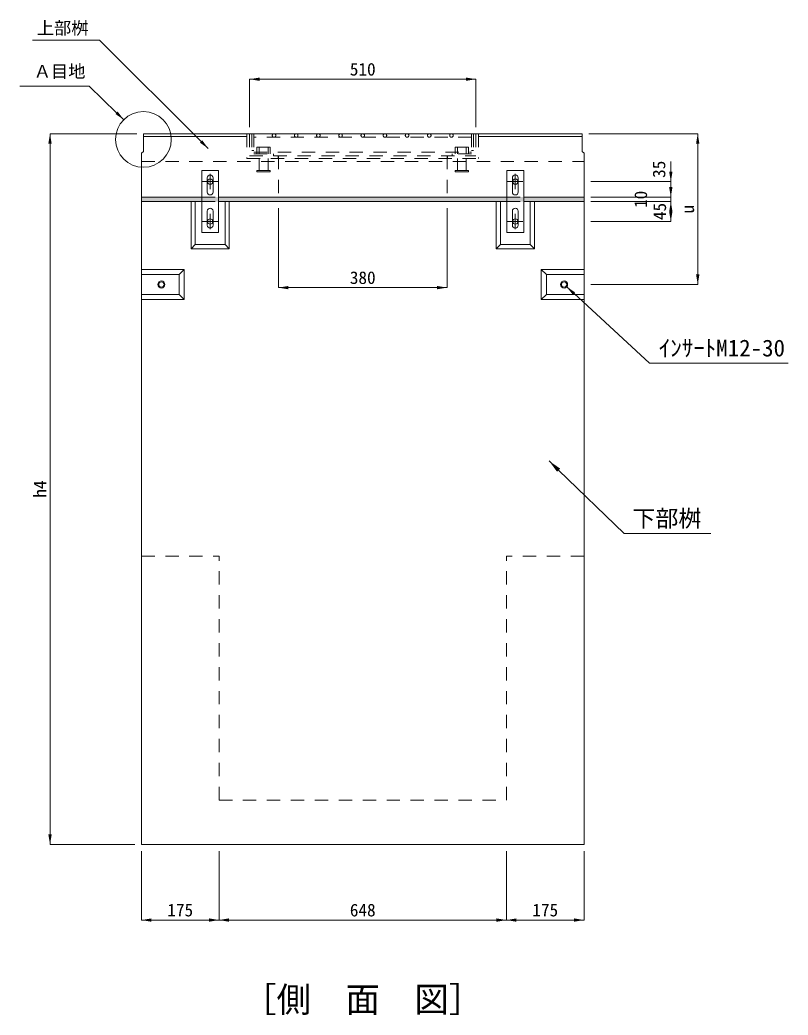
# Model space of a CAD drawing. Units: millimetres, scale not verified. Extents: x 289 to 42849, y -1182 to 27464.
# Drawn here: x 29596 to 31328, y 3240 to 5484 of the extents above; entities that cross this region are included whole.
import ezdxf
from ezdxf.enums import TextEntityAlignment as Align

# ---------------------------------------------------------------- set-up
doc = ezdxf.new("R2010")
doc.units = ezdxf.units.MM
doc.header["$LTSCALE"] = 40
doc.linetypes.add('USER2', pattern=[1.35, 0.75, -0.6])
doc.linetypes.add('USER3', pattern=[28.575, 19.05, -3.175, 3.175, -3.175])
for name, color, linetype, lineweight in [('0_2', 7, 'Continuous', 20), ('インサート', 3, 'USER2', 5), ('グレーチング', 7, 'Continuous', 9), ('寸法線', 7, 'Continuous', 9), ('本体', 2, 'Continuous', 9), ('ﾊｯﾁﾝｸﾞ', 7, 'Continuous', 5)]:
    doc.layers.add(name, color=color, linetype=linetype, lineweight=lineweight)
doc.styles.add('ＭＳ ゴシック', font='')
doc.styles.get('ＭＳ ゴシック').set_extended_font_data('MS Gothic')

# ---------------------------------------------------------------- blocks, each defined once
blk = doc.blocks.new('filled_arrow')
at = {"color": 0, "linetype": 'Continuous', "lineweight": -2}
blk.add_solid([(7.5, 1.25), (0, 0), (7.5, -1.25)], dxfattribs=at)

msp = doc.modelspace()

# ---------------------------------------------------------------- hatches: boundary and pattern name
at = {"layer": 'ﾊｯﾁﾝｸﾞ'}
msp.add_hatch(color=8, dxfattribs=at).paths.add_polyline_path([(29870.37, 5084.52), (29870.37, 5074.52), (30868.37, 5074.52), (30868.37, 5084.52)])

# ---------------------------------------------------------------- linework, layer by layer
at = {"layer": '0_2', "lineweight": 9}
for p, q in [((30018.87, 5128.02), (30018.87, 5096.02)), ((30031.86, 5128.02), (30031.86, 5096.02)), ((30706.87, 5128.02), (30706.87, 5096.02)), ((30719.87, 5128.02), (30719.87, 5096.02)), ((30018.87, 5053.02), (30018.87, 5021.02)), ((30031.86, 5053.02), (30031.86, 5021.02)), ((30706.87, 5053.02), (30706.87, 5021.02)), ((30719.87, 5053.02), (30719.87, 5021.02))]:
    msp.add_line(p, q, dxfattribs=at)
for points in [[(30044.37, 5004.52), (30044.37, 5144.52), (30006.37, 5144.52), (30006.37, 5004.52)], [(30732.37, 5004.52), (30732.37, 5144.52), (30694.37, 5144.52), (30694.37, 5004.52)]]:
    msp.add_lwpolyline(points, close=True, dxfattribs=at)
for centre, start, end in [((30025.37, 5128.02), 0, 180), ((30713.37, 5128.02), 0, 180), ((30025.37, 5096.02), 180, 0), ((30713.37, 5096.02), 180, 0), ((30025.37, 5053.02), 0, 180), ((30713.37, 5053.02), 0, 180), ((30025.37, 5021.02), 180, 0), ((30713.37, 5021.02), 180, 0)]:
    msp.add_arc(centre, 6.5, start, end, dxfattribs=at)
at = {"layer": 'インサート', "linetype": 'Continuous'}
for centre, radius in [((30025.37, 5119.52), 6), ((30713.37, 5119.52), 6), ((30025.37, 5029.52), 6), ((30713.37, 5029.52), 6), ((29915.37, 4887.52), 8), ((29915.37, 4887.52), 6), ((30823.37, 4887.52), 8), ((30823.37, 4887.52), 6)]:
    msp.add_circle(centre, radius, dxfattribs=at)
at = {"layer": 'グレーチング', "linetype": 'USER2'}
for p, q in [((30108.37, 5227.57), (30108.37, 5171.57)), ((30108.37, 5227.57), (30630.37, 5227.57)), ((30114.37, 5227.57), (30114.37, 5177.57)), ((30119.37, 5227.57), (30119.37, 5189.57)), ((30123.87, 5227.57), (30123.87, 5177.57)), ((30614.87, 5219.57), (30123.87, 5219.57)), ((30614.87, 5227.57), (30614.87, 5177.57)), ((30619.37, 5227.57), (30619.37, 5189.57)), ((30624.37, 5227.57), (30624.37, 5177.57)), ((30630.37, 5227.57), (30630.37, 5171.57)), ((30123.87, 5189.57), (30119.37, 5189.57)), ((30123.87, 5185.57), (30614.87, 5185.57)), ((30160.87, 5197.07), (30130.87, 5197.07)), ((30130.87, 5197.07), (30130.87, 5182.07)), ((30135.87, 5197.07), (30135.87, 5182.07)), ((30155.87, 5197.07), (30155.87, 5182.07)), ((30160.87, 5197.07), (30160.87, 5182.07)), ((30577.87, 5197.07), (30577.87, 5182.07)), ((30577.87, 5197.07), (30607.87, 5197.07)), ((30582.87, 5197.07), (30582.87, 5182.07)), ((30602.87, 5197.07), (30602.87, 5182.07)), ((30607.87, 5197.07), (30607.87, 5182.07)), ((30619.37, 5189.57), (30614.87, 5189.57)), ((30108.37, 5171.57), (30630.37, 5171.57)), ((30114.37, 5177.57), (30624.37, 5177.57)), ((30123.87, 5182.07), (30167.87, 5182.07)), ((30135.87, 5171.57), (30135.87, 5144.57)), ((30155.87, 5171.57), (30155.87, 5144.57)), ((30167.87, 5182.07), (30167.87, 5177.57)), ((30178.37, 5177.57), (30178.37, 5171.57)), ((30560.37, 5177.57), (30560.37, 5171.57)), ((30614.87, 5182.07), (30570.87, 5182.07)), ((30570.87, 5182.07), (30570.87, 5177.57)), ((30582.87, 5171.57), (30582.87, 5144.57)), ((30602.87, 5171.57), (30602.87, 5144.57)), ((30160.87, 5144.57), (30130.87, 5144.57)), ((30130.87, 5141.57), (30130.87, 5144.57)), ((30160.87, 5141.57), (30130.87, 5141.57)), ((30160.87, 5141.57), (30160.87, 5144.57)), ((30607.87, 5144.57), (30577.87, 5144.57)), ((30577.87, 5141.57), (30577.87, 5144.57)), ((30607.87, 5141.57), (30577.87, 5141.57)), ((30607.87, 5141.57), (30607.87, 5144.57))]:
    msp.add_line(p, q, dxfattribs=at)
for centre in [(30169.37, 5223.57), (30219.37, 5223.57), (30269.37, 5223.57), (30319.37, 5223.57), (30369.37, 5223.57), (30419.37, 5223.57), (30469.37, 5223.57), (30519.37, 5223.57), (30569.37, 5223.57)]:
    msp.add_circle(centre, 4, dxfattribs=at)
at = {"layer": '寸法線'}
for p, q in [((30114.37, 5350.49), (30624.37, 5350.49)), ((30114.37, 5242.57), (30114.37, 5350.49)), ((30624.37, 5242.57), (30624.37, 5350.49)), ((29664.26, 5227.57), (29664.26, 3624.52)), ((29859.87, 5227.57), (29664.26, 5227.57)), ((30878.87, 5227.56), (31124.68, 5227.56)), ((31124.68, 5227.56), (31124.68, 4887.52)), ((31064, 5164.52), (31064, 5062.02)), ((30883.37, 5119.52), (31064, 5119.52)), ((31064, 5029.52), (31064, 5129.52)), ((30883.37, 5084.52), (31064, 5084.52)), ((30883.37, 5084.52), (31064, 5084.52)), ((30883.37, 5074.52), (31064, 5074.52)), ((30883.37, 5074.52), (31064, 5074.52)), ((31064, 5074.52), (31064, 5029.52)), ((30179.37, 5059.52), (30179.37, 4880.41)), ((30559.37, 5059.52), (30559.37, 4880.41)), ((30883.37, 5029.52), (31064, 5029.52)), ((30179.37, 4880.41), (30559.37, 4880.41)), ((30883.37, 4887.52), (31124.68, 4887.52)), ((29855.37, 3624.52), (29664.26, 3624.52)), ((29870.37, 3609.52), (29870.37, 3453.92)), ((30045.37, 3609.52), (30045.37, 3453.92)), ((30045.37, 3609.52), (30045.37, 3453.92)), ((30693.37, 3609.52), (30693.37, 3453.92)), ((30693.37, 3609.52), (30693.37, 3453.92)), ((30868.37, 3609.52), (30868.37, 3453.92)), ((29870.37, 3453.92), (30045.37, 3453.92)), ((30045.37, 3453.92), (30693.37, 3453.92)), ((30693.37, 3453.92), (30868.37, 3453.92))]:
    msp.add_line(p, q, dxfattribs=at)
at = {"layer": '寸法線', "linetype": 'USER3'}
for p, q in [((30008.06, 5119.52), (30042.67, 5119.52)), ((30025.37, 5136.83), (30025.37, 5102.22)), ((30696.06, 5119.52), (30730.67, 5119.52)), ((30713.37, 5136.83), (30713.37, 5102.22)), ((30008.06, 5029.52), (30042.67, 5029.52)), ((30025.37, 5046.82), (30025.37, 5012.22)), ((30696.06, 5029.52), (30730.67, 5029.52)), ((30713.37, 5046.83), (30713.37, 5012.22))]:
    msp.add_line(p, q, dxfattribs=at)
at = {"layer": '寸法線'}
for points in [[(30020.89, 5194.13), (30004.98, 5210.04), (29776.03, 5438.92), (29624.7, 5438.92)], [(29830.46, 5259.13), (29814.3, 5274.79), (29752.58, 5334.64), (29596.39, 5334.64)], [(30829.25, 4882.1), (30845.8, 4866.86), (31016.09, 4710.05), (31328.39, 4710.05)], [(30789.38, 4489.57), (30810.94, 4468.72), (30958.61, 4325.97), (31154.31, 4325.97)]]:
    msp.add_lwpolyline(points, dxfattribs=at)
msp.add_circle((29874.87, 5214.72), 62.8, dxfattribs=at)
at = {"layer": '本体', "lineweight": 20}
for p, q in [((29874.87, 5227.57), (30863.87, 5227.57)), ((29874.87, 5187.56), (29874.87, 5227.57)), ((30863.87, 5187.56), (30863.87, 5227.56)), ((29874.87, 5187.56), (29870.37, 5183.56)), ((30863.87, 5187.56), (30868.37, 5183.56)), ((29870.37, 3624.52), (29870.37, 5183.56)), ((30868.37, 3624.52), (30868.37, 5183.56)), ((29870.37, 5084.52), (30006.37, 5084.52)), ((29870.37, 5074.52), (30006.37, 5074.52)), ((30044.37, 5084.52), (30694.37, 5084.52)), ((30044.37, 5074.52), (30694.37, 5074.52)), ((30732.37, 5084.52), (30868.37, 5084.52)), ((30732.37, 5074.52), (30868.37, 5074.52)), ((29870.37, 3624.52), (30868.37, 3624.52))]:
    msp.add_line(p, q, dxfattribs=at)
at = {"layer": '本体', "color": 7}
for p, q in [((29874.87, 5221.57), (30108.37, 5221.57)), ((30630.37, 5221.56), (30863.87, 5221.56))]:
    msp.add_line(p, q, dxfattribs=at)
at = {"layer": '本体', "linetype": 'USER2'}
for p, q in [((29870.37, 5164.53), (30868.37, 5164.53)), ((30179.37, 5177.57), (30179.37, 5084.52)), ((30559.37, 5177.57), (30559.37, 5084.52)), ((30006.37, 5084.52), (30044.37, 5084.52)), ((30006.37, 5074.52), (30044.37, 5074.52)), ((30694.37, 5084.52), (30732.37, 5084.52)), ((30694.37, 5074.52), (30732.37, 5074.52)), ((29870.37, 4274.52), (30045.37, 4274.52)), ((30045.37, 3724.52), (30045.37, 4274.52)), ((30693.37, 3724.52), (30693.37, 4274.52)), ((30868.37, 4274.52), (30693.37, 4274.52)), ((30045.37, 3724.52), (30693.37, 3724.52))]:
    msp.add_line(p, q, dxfattribs=at)
at = {"layer": '本体'}
for p, q in [((29982.37, 5074.52), (29982.37, 4968.02)), ((29991.87, 5074.52), (29991.87, 4977.52)), ((30058.87, 5074.52), (30058.87, 4977.52)), ((30068.37, 5074.52), (30068.37, 4968.02)), ((30670.37, 5074.52), (30670.37, 4968.02)), ((30679.87, 5074.52), (30679.87, 4977.52)), ((30746.87, 5074.52), (30746.87, 4977.52)), ((30756.37, 5074.52), (30756.37, 4968.02)), ((29982.37, 4968.02), (29991.87, 4977.52)), ((29982.37, 4968.02), (30068.37, 4968.02)), ((29991.87, 4977.52), (30058.87, 4977.52)), ((30058.87, 4977.52), (30068.37, 4968.02)), ((30679.87, 4977.52), (30670.37, 4968.02)), ((30756.37, 4968.02), (30670.37, 4968.02)), ((30746.87, 4977.52), (30679.87, 4977.52)), ((30756.37, 4968.02), (30746.87, 4977.52)), ((29870.37, 4921.52), (29966.87, 4921.52)), ((29955.37, 4910.02), (29966.87, 4921.52)), ((29966.87, 4921.52), (29966.87, 4853.52)), ((30868.37, 4921.52), (30771.87, 4921.52)), ((30783.37, 4910.02), (30771.87, 4921.52)), ((30771.87, 4921.52), (30771.87, 4853.52)), ((29870.37, 4910.02), (29955.37, 4910.02)), ((29955.37, 4910.02), (29955.37, 4865.02)), ((30868.37, 4910.02), (30783.37, 4910.02)), ((30783.37, 4910.02), (30783.37, 4865.02)), ((29955.37, 4865.02), (29870.37, 4865.02)), ((29966.87, 4853.52), (29870.37, 4853.52)), ((29955.37, 4865.02), (29966.87, 4853.52)), ((30783.37, 4865.02), (30771.87, 4853.52)), ((30771.87, 4853.52), (30868.37, 4853.52)), ((30783.37, 4865.02), (30868.37, 4865.02))]:
    msp.add_line(p, q, dxfattribs=at)

# ---------------------------------------------------------------- block references
at = {"layer": '寸法線', "xscale": 3, "yscale": 3}
for p in [(30114.37, 5350.49), (30179.37, 4880.41), (29870.37, 3453.92), (30045.37, 3453.92), (30693.37, 3453.92)]:
    msp.add_blockref('filled_arrow', p, dxfattribs=at)
at = {"layer": '寸法線'}
for p, xscale, yscale, rotation in [((30624.37, 5350.49), 3, 3, 180), ((29830.46, 5259.13), 3, 3, 135.9), ((29664.26, 5227.57), 3, 3, 270), ((30020.89, 5194.13), 3, 3, 135), ((31124.68, 5227.56), 3, 3, 270), ((31064, 5119.52), 3, 3, 90), ((31064, 5084.52), 3, 3, 90), ((31064, 5074.52), 3, 3, 270), ((31064, 5029.52), 3, 3, 90), ((31124.68, 4887.52), 3, 3, 90), ((30559.37, 4880.41), 3, 3, 180), ((30829.25, 4882.1), 3, 3, 317.4), ((30789.38, 4489.57), 4, 4, 316), ((29664.26, 3624.52), 3, 3, 90), ((30045.37, 3453.92), 3, 3, 180), ((30693.37, 3453.92), 3, 3, 180), ((30868.37, 3453.92), 3, 3, 180)]:
    msp.add_blockref('filled_arrow', p, dxfattribs=dict(at, xscale=xscale, yscale=yscale, rotation=rotation))

# ---------------------------------------------------------------- texts
at = {"layer": '0_2', "style": 'ＭＳ ゴシック'}
msp.add_text('［側\u3000面\u3000図］', height=56.96, dxfattribs=at).set_placement((30369.37, 3229.18), align=Align.BOTTOM_CENTER)
at = {"layer": '寸法線', "style": 'ＭＳ ゴシック'}
for s, height, p in [('上部桝', 28.48, (29692.74, 5465.87)), ('510', 28.48, (30369.37, 5372.99)), ('380', 28.48, (30369.37, 4902.91)), ('ｲﾝｻｰﾄM12-30', 37.98, (31179.19, 4744.21)), ('下部桝', 37.98, (31055.11, 4359.93)), ('175', 28.48, (29957.87, 3476.42)), ('648', 28.48, (30369.37, 3476.42)), ('175', 28.48, (30780.87, 3476.42))]:
    msp.add_text(s, height=height, dxfattribs=at).set_placement(p, align=Align.MIDDLE_CENTER)
msp.add_text('Ａ目地', height=28.48, dxfattribs=at).set_placement((29744.18, 5345.51), align=Align.BOTTOM_RIGHT)
for s, p in [('35', (31037.33, 5147.32)), ('10', (30996.19, 5079.52)), ('45', (31039.01, 5052.14)), ('u', (31102.18, 5057.54)), ('h4', (29641.76, 4426.04))]:
    msp.add_text(s, height=28.48, rotation=90, dxfattribs=at).set_placement(p, align=Align.MIDDLE_CENTER)

doc.saveas('drawing.dxf')
